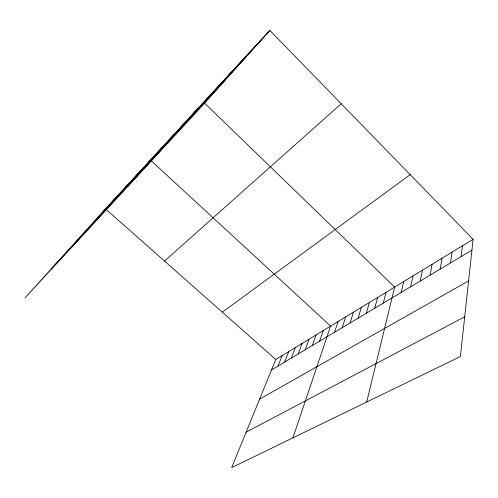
<?xml version="1.0" encoding="UTF-8"?>
<svg xmlns="http://www.w3.org/2000/svg" width="498" height="498" viewBox="0 0 498 498"><rect width="100%" height="100%" fill="white"/><g stroke="black" fill="none" stroke-linecap="round" stroke-linejoin="round"><path stroke-width="0.75" d="M473.1 239.301L460.389 356.543L231.682 467.597L275.786 359.475L473.1 239.301L269.848 30.403L105.57 208.93L24.9 297.96L201.404 106.678L269.848 30.403M461.092 256.613L462.486 245.763M450.522 262.932L452.116 252.081M440.201 269.101L441.987 258.25M430.116 275.133L432.09 264.276M420.262 281.021L422.416 270.171M410.638 286.773L412.96 275.929M401.226 292.401L403.71 281.563M366.684 402.048L394.659 287.072L204.236 102.818M383.286 303.12L386.062 292.307M374.733 308.237L377.646 297.437M366.36 313.242L369.398 302.46M358.162 318.141L361.324 307.378M350.125 322.947L353.406 312.196M342.257 327.653L345.649 316.927M334.544 332.259L338.042 321.559M292.905 437.873L330.585 326.097L151.062 160.636M319.573 341.211L323.27 330.554M312.308 345.55L316.099 334.917M305.181 349.814L309.065 339.206M298.19 353.991L302.155 343.415M291.336 358.087L295.382 347.542M284.607 362.114L288.728 351.588M278.002 366.061L282.198 355.566M228.451 75.553L235.124 68.139M236.911 66.359L243.478 59.063M245.595 56.928L252.044 49.75M254.509 47.242L260.828 40.201M168.629 140.548L175.919 132.474M175.402 133.19L182.635 125.185M182.324 125.67L189.495 117.721M189.414 117.97L196.517 110.095M127.725 186.526L203.694 102.295M204.317 101.773L211.27 94.06M212.167 93.251L219.027 85.631M220.203 84.511L226.976 76.991M103.105 211.737L116.134 197.451M113.924 199.984L121.568 191.537M119.501 193.921L132.785 179.355M131.005 181.421L138.562 173.074M71.058 247.936L150.489 160.113M149.207 161.651L156.646 153.421M155.538 154.772L162.933 146.593M162.012 147.738L169.357 139.608M97.857 217.439L263.66 37.3M76.244 241.293L245.925 57.065M51.574 268.522L224.965 80.421M164.514 261.064L341.223 103.758M222.32 312.184L410.196 174.649M271.516 369.933L471.923 250.139M259.62 399.116L468.587 280.916M246.137 432.164L464.696 316.803M106.142 209.434L275.786 359.475"/></g></svg>
